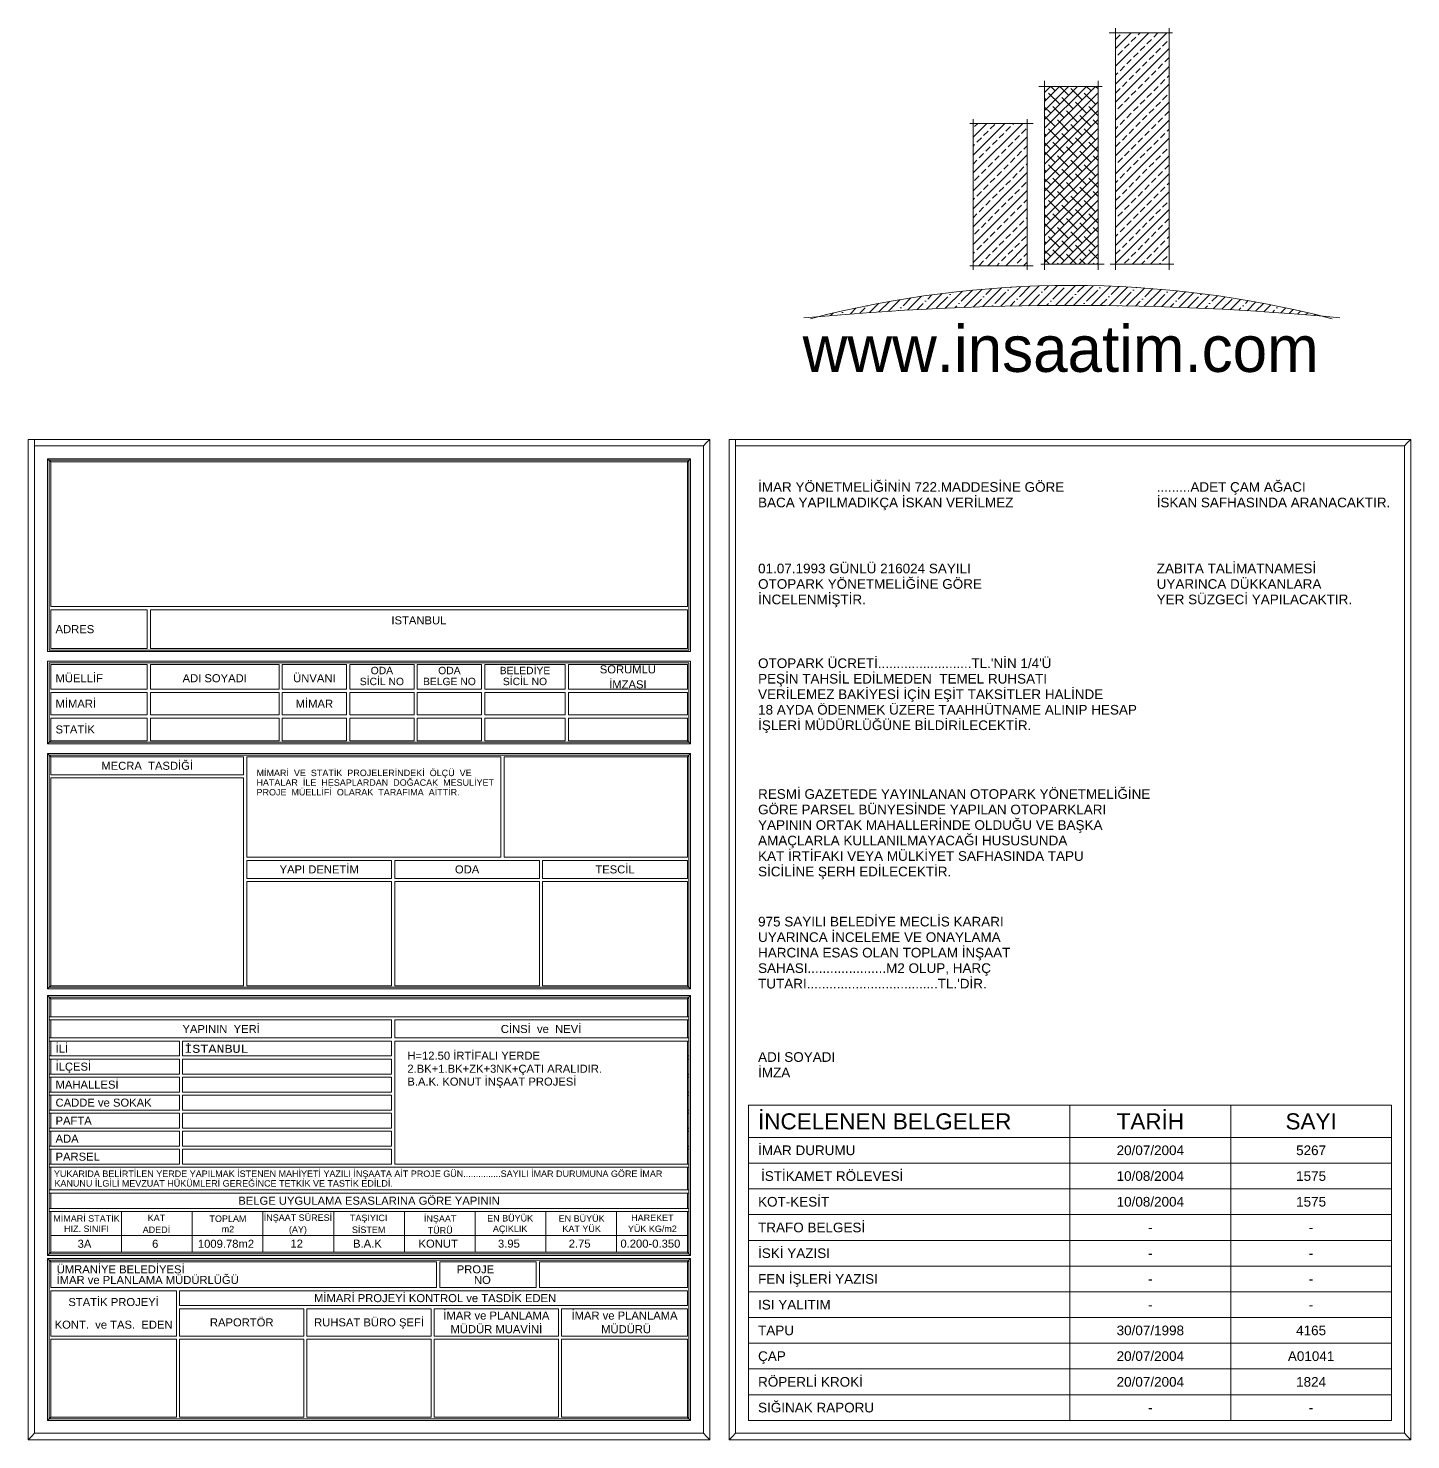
# Model space of a CAD drawing. Header units: millimetres. Extents: x 35860 to 71103, y -11298 to -8385.
# Drawn here: x 35860 to 38010, y -11298 to -9103 of the extents above; entities that cross this region are included whole.
import ezdxf
from ezdxf.enums import TextEntityAlignment as Align

# ---------------------------------------------------------------- set-up
doc = ezdxf.new("R2010")
doc.units = ezdxf.units.MM
doc.header["$MEASUREMENT"] = 0
doc.layers.get('0').update_dxf_attribs({"lineweight": 15})
doc.layers.add('02', color=2, linetype='Continuous', lineweight=20)
doc.layers.add('03_Yazı', color=1, linetype='Continuous', lineweight=30)
doc.styles.add('A', font='')
doc.styles.add('C', font='')
doc.styles.get('A').set_extended_font_data('Arial Tur')
doc.styles.get('C').set_extended_font_data('Courier New Tur')

# ---------------------------------------------------------------- blocks, each defined once
blk = doc.blocks.new('insaatim-logo')
h = blk.add_hatch()
h.set_pattern_fill('ANSI33', color=43, scale=0.1)
h.paths.add_polyline_path([(24.847, 15.8479), (24.7411, 15.8479), (24.7411, 15.391), (24.847, 15.391)])
h = blk.add_hatch()
h.set_pattern_fill('ANSI38', color=43, scale=0.1)
h.paths.add_polyline_path([(24.601, 15.391), (24.7066, 15.391), (24.7066, 15.7421), (24.601, 15.7421)])
h = blk.add_hatch()
h.set_pattern_fill('ANSI33', color=43, scale=0.1)
h.paths.add_polyline_path([(24.5666, 15.6693), (24.4598, 15.6693), (24.4598, 15.3882), (24.5666, 15.3882)])
h = blk.add_hatch()
h.set_pattern_fill('ANSI35', color=43, scale=0.1)
h.paths.add_polyline_path([(25.1505, 15.2883, 0.123007), (24.1535, 15.2876, -0.043963)])
for p, q in [((24.7287, 15.8479), (24.8539, 15.8479)), ((24.7411, 15.3798), (24.7411, 15.8572)), ((24.847, 15.3798), (24.847, 15.8572)), ((24.601, 15.3798), (24.601, 15.7533)), ((24.7066, 15.3798), (24.7066, 15.7533)), ((24.5896, 15.7421), (24.7148, 15.7421)), ((24.4534, 15.6693), (24.5786, 15.6693)), ((24.4598, 15.3798), (24.4598, 15.6777)), ((24.5666, 15.3798), (24.5666, 15.6777)), ((24.4534, 15.3882), (24.5786, 15.3882)), ((24.5935, 15.391), (24.7187, 15.391)), ((24.7308, 15.391), (24.856, 15.391))]:
    blk.add_line(p, q)
for centre, radius, start, end in [((24.6536, 13.2924), 2.0568, 75.4989, 104.5011), ((24.6565, 9.6297), 5.6802, 84.6675, 95.3611)]:
    blk.add_arc(centre, radius, start, end)
blk = doc.blocks.new('insaatimcom-logo')
at = {"xscale": 39.37007874015748, "yscale": 39.37007874015748, "zscale": 39.37007874015748}
blk.add_blockref('insaatim-logo', (-936.46, -581.08), dxfattribs=at)
at = {"insert": (13.27, 20.1), "char_height": 3.6, "attachment_point": 1}
blk.add_mtext_dynamic_manual_height_columns('{\\C251;www.insaatim.com}', width=101.8264, gutter_width=12.5, heights=[0], dxfattribs=at)

msp = doc.modelspace()

# ---------------------------------------------------------------- linework, layer by layer
at = {"layer": '02'}
for p, q in [((35860.1, -11297.8), (35860.1, -9742.6)), ((35860.1, -9742.6), (35865.1, -9742.6)), ((35870.1, -9742.6), (35865.1, -9742.6)), ((35870.1, -9742.6), (35870.1, -9747.6)), ((35870.1, -9742.6), (36920.1, -9742.6)), ((35870.1, -11287.8), (35870.1, -9742.6)), ((36920.1, -9742.6), (36915.1, -9747.6)), ((36920.1, -9742.6), (36920.1, -11297.8)), ((36950.1, -11297.8), (36950.1, -9742.6)), ((36950.1, -9742.6), (36955.1, -9742.6)), ((36960.1, -9742.6), (36955.1, -9742.6)), ((36960.1, -9742.6), (36960.1, -9747.6)), ((36960.1, -9742.6), (38010.1, -9742.6)), ((36960.1, -11287.8), (36960.1, -9742.6)), ((38010.1, -9742.6), (38005.1, -9747.6)), ((38010.1, -9742.6), (38010.1, -11297.8)), ((35870.1, -9752.6), (35870.1, -9747.6)), ((35870.1, -9752.6), (36910.1, -9752.6)), ((36910.1, -9752.6), (36915.1, -9747.6)), ((36910.1, -9752.6), (36910.1, -11287.8)), ((36960.1, -9752.6), (36960.1, -9747.6)), ((36960.1, -9752.6), (38000.1, -9752.6)), ((38000.1, -9752.6), (38005.1, -9747.6)), ((38000.1, -9752.6), (38000.1, -11287.8)), ((35890.1, -9772.6), (35895.1, -9777.6)), ((36890.1, -9772.6), (36885.1, -9777.6)), ((35895.1, -10211), (35890.1, -10216)), ((36890.1, -10216), (36885.1, -10211)), ((35890.1, -10231), (35895.1, -10236)), ((36890.1, -10231), (36885.1, -10236)), ((35895.1, -10591.9), (35890.1, -10596.9)), ((36890.1, -10596.9), (36885.1, -10591.9)), ((35890.1, -10607.4), (35895.1, -10612.4)), ((36890.1, -10607.4), (36885.1, -10612.4)), ((35895.1, -10640.2), (35892.6, -10640.2)), ((36885.1, -10640.2), (36887.6, -10640.2)), ((35895.1, -10645.2), (35892.6, -10645.2)), ((36885.1, -10645.2), (36887.6, -10645.2)), ((35895.1, -10673.2), (35892.6, -10673.2)), ((35895.1, -10678.2), (35892.6, -10678.2)), ((36885.1, -10673.2), (36887.6, -10673.2)), ((36885.1, -10678.2), (36887.6, -10678.2)), ((35895.1, -10701.2), (35892.6, -10701.2)), ((35895.1, -10706.2), (35892.6, -10706.2)), ((36885.1, -10701.2), (36887.6, -10701.2)), ((36885.1, -10706.2), (36887.6, -10706.2)), ((35895.1, -10729.2), (35892.6, -10729.2)), ((36885.1, -10729.2), (36887.6, -10729.2)), ((35895.1, -10734.2), (35892.6, -10734.2)), ((36885.1, -10734.2), (36887.6, -10734.2)), ((35895.1, -10757.2), (35892.6, -10757.2)), ((35895.1, -10762.2), (35892.6, -10762.2)), ((36885.1, -10757.2), (36887.6, -10757.2)), ((36885.1, -10762.2), (36887.6, -10762.2)), ((35895.1, -10785.2), (35892.6, -10785.2)), ((35895.1, -10790.2), (35892.6, -10790.2)), ((36885.1, -10785.2), (36887.6, -10785.2)), ((36885.1, -10790.2), (36887.6, -10790.2)), ((36980.1, -10777.8), (36980.1, -11267.8)), ((36980.1, -10777.8), (37980.1, -10777.8)), ((37480.1, -10777.8), (37480.1, -11267.8)), ((37730.1, -10777.8), (37730.1, -11267.8)), ((37980.1, -11267.8), (37980.1, -10777.8)), ((35895.1, -10813.2), (35892.6, -10813.2)), ((35895.1, -10818.2), (35892.6, -10818.2)), ((36885.1, -10813.2), (36887.6, -10813.2)), ((36885.1, -10818.2), (36887.6, -10818.2)), ((36980.1, -10827.8), (37980.1, -10827.8)), ((35895.1, -10841.2), (35892.6, -10841.2)), ((35895.1, -10846.2), (35892.6, -10846.2)), ((36885.1, -10841.2), (36887.6, -10841.2)), ((36885.1, -10846.2), (36887.6, -10846.2)), ((35895.1, -10869.2), (35892.6, -10869.2)), ((35895.1, -10874.2), (35892.6, -10874.2)), ((36885.1, -10869.2), (36887.6, -10869.2)), ((36885.1, -10874.2), (36887.6, -10874.2)), ((36980.1, -10867.8), (37980.1, -10867.8)), ((35895.1, -10909.2), (35892.6, -10909.2)), ((35895.1, -10914.2), (35892.6, -10914.2)), ((36885.1, -10909.2), (36887.6, -10909.2)), ((36885.1, -10914.2), (36887.6, -10914.2)), ((36980.1, -10907.8), (37980.1, -10907.8)), ((35895.1, -10938.2), (35892.6, -10938.2)), ((35895.1, -10943.2), (35892.6, -10943.2)), ((36885.1, -10938.2), (36887.6, -10938.2)), ((36885.1, -10943.2), (36887.6, -10943.2)), ((36980.1, -10947.8), (37980.1, -10947.8)), ((36980.1, -10987.8), (37980.1, -10987.8)), ((35895.1, -11006.1), (35890.1, -11011.1)), ((35890.1, -11016.1), (35895.1, -11021.1)), ((36890.1, -11011.1), (36885.1, -11006.1)), ((36885.1, -11021.1), (36890.1, -11016.1)), ((36980.1, -11027.8), (37980.1, -11027.8)), ((36980.1, -11067.8), (37980.1, -11067.8)), ((36980.1, -11107.8), (37980.1, -11107.8)), ((36980.1, -11147.8), (37980.1, -11147.8)), ((36980.1, -11187.8), (37980.1, -11187.8)), ((36980.1, -11227.8), (37980.1, -11227.8)), ((35895.1, -11262.8), (35890.1, -11267.8)), ((36890.1, -11267.8), (36885.1, -11262.8)), ((36980.1, -11267.8), (37980.1, -11267.8)), ((36980.1, -11267.8), (37980.1, -11267.8)), ((35860.1, -11297.8), (35865.1, -11292.8)), ((36920.1, -11297.8), (35860.1, -11297.8)), ((35870.1, -11287.8), (35865.1, -11292.8)), ((36910.1, -11287.8), (35870.1, -11287.8)), ((36910.1, -11287.8), (36915.1, -11292.8)), ((36920.1, -11297.8), (36915.1, -11292.8)), ((36950.1, -11297.8), (36955.1, -11292.8)), ((38010.1, -11297.8), (36950.1, -11297.8)), ((36960.1, -11287.8), (36955.1, -11292.8)), ((38000.1, -11287.8), (36960.1, -11287.8)), ((38000.1, -11287.8), (38005.1, -11292.8)), ((38010.1, -11297.8), (38005.1, -11292.8))]:
    msp.add_line(p, q, dxfattribs=at)
for points in [[(35860.1, -9742.6), (36920.1, -9742.6), (36920.1, -11297.8), (35860.1, -11297.8)], [(36950.1, -9742.6), (38010.1, -9742.6), (38010.1, -11297.8), (36950.1, -11297.8)], [(35870.1, -9752.6), (36910.1, -9752.6), (36910.1, -11287.8), (35870.1, -11287.8)], [(36960.1, -9752.6), (38000.1, -9752.6), (38000.1, -11287.8), (36960.1, -11287.8)], [(36890.1, -10072.6), (35890.1, -10072.6), (35890.1, -9772.6), (36890.1, -9772.6)], [(36887.6, -10070.1), (36887.6, -9775.1), (35892.6, -9775.1), (35892.6, -10070.1)], [(35895.1, -9777.6), (36885.1, -9777.6), (36885.1, -10002.6), (35895.1, -10002.6)], [(36045.1, -10067.6), (35895.1, -10067.6), (35895.1, -10007.6), (36045.1, -10007.6)], [(36050.1, -10007.6), (36885.1, -10007.6), (36885.1, -10067.6), (36050.1, -10067.6)], [(35890.1, -10087.6), (36890.1, -10087.6), (36890.1, -10216), (35890.1, -10216)], [(35892.6, -10090.1), (35892.6, -10213.5), (36887.6, -10213.5), (36887.6, -10090.1)], [(35895.1, -10092.6), (36045.1, -10092.6), (36045.1, -10131), (35895.1, -10131)], [(36050.1, -10092.6), (36250.1, -10092.6), (36250.1, -10131), (36050.1, -10131)], [(36255.1, -10092.6), (36355.1, -10092.6), (36355.1, -10131), (36255.1, -10131)], [(36360.1, -10092.6), (36460.1, -10092.6), (36460.1, -10131), (36360.1, -10131)], [(36465.1, -10092.6), (36565.1, -10092.6), (36565.1, -10131), (36465.1, -10131)], [(36570.1, -10092.6), (36695.1, -10092.6), (36695.1, -10131), (36570.1, -10131)], [(36700.1, -10092.6), (36885.1, -10092.6), (36885.1, -10131), (36700.1, -10131)], [(35895.1, -10136), (36045.1, -10136), (36045.1, -10171), (35895.1, -10171)], [(36050.1, -10136), (36250.1, -10136), (36250.1, -10171), (36050.1, -10171)], [(36255.1, -10136), (36355.1, -10136), (36355.1, -10171), (36255.1, -10171)], [(36360.1, -10136), (36460.1, -10136), (36460.1, -10171), (36360.1, -10171)], [(36465.1, -10136), (36565.1, -10136), (36565.1, -10171), (36465.1, -10171)], [(36570.1, -10136), (36695.1, -10136), (36695.1, -10171), (36570.1, -10171)], [(36700.1, -10136), (36885.1, -10136), (36885.1, -10171), (36700.1, -10171)], [(35895.1, -10176), (36045.1, -10176), (36045.1, -10211), (35895.1, -10211)], [(36050.1, -10176), (36250.1, -10176), (36250.1, -10211), (36050.1, -10211)], [(36255.1, -10176), (36355.1, -10176), (36355.1, -10211), (36255.1, -10211)], [(36360.1, -10176), (36460.1, -10176), (36460.1, -10211), (36360.1, -10211)], [(36465.1, -10176), (36565.1, -10176), (36565.1, -10211), (36465.1, -10211)], [(36570.1, -10176), (36695.1, -10176), (36695.1, -10211), (36570.1, -10211)], [(36700.1, -10176), (36885.1, -10176), (36885.1, -10211), (36700.1, -10211)], [(35890.1, -10231), (36890.1, -10231), (36890.1, -10596.9), (35890.1, -10596.9)], [(35892.6, -10233.5), (35892.6, -10594.4), (36887.6, -10594.4), (36887.6, -10233.5)], [(35895.1, -10236), (36195.1, -10236), (36195.1, -10264), (35895.1, -10264)], [(36595.1, -10236), (36595.1, -10392.1), (36200.1, -10392.1), (36200.1, -10236)], [(36600.1, -10236), (36885.1, -10236), (36885.1, -10392.1), (36600.1, -10392.1)], [(35895.1, -10269), (36195.1, -10269), (36195.1, -10591.9), (35895.1, -10591.9)], [(36425.1, -10425.1), (36200.1, -10425.1), (36200.1, -10397.1), (36425.1, -10397.1)], [(36655.1, -10425.1), (36430.1, -10425.1), (36430.1, -10397.1), (36655.1, -10397.1)], [(36660.1, -10425.1), (36660.1, -10397.1), (36885.1, -10397.1), (36885.1, -10425.1)], [(36425.1, -10591.9), (36200.1, -10591.9), (36200.1, -10430.1), (36425.1, -10430.1)], [(36655.1, -10430.1), (36430.1, -10430.1), (36430.1, -10591.9), (36655.1, -10591.9)], [(36660.1, -10591.9), (36885.1, -10591.9), (36885.1, -10430.1), (36660.1, -10430.1)], [(36890.1, -10607.4), (36890.1, -11011.1), (35890.1, -11011.1), (35890.1, -10607.4)], [(36887.6, -10609.9), (35892.6, -10609.9), (35892.6, -11008.6), (36887.6, -11008.6)], [(36885.1, -10612.4), (35895.1, -10612.4), (35895.1, -10640.2), (36885.1, -10640.2)], [(35895.1, -10645.2), (36425.1, -10645.2), (36425.1, -10673.2), (35895.1, -10673.2)], [(36430.1, -10645.2), (36885.1, -10645.2), (36885.1, -10673.2), (36430.1, -10673.2)], [(35895.1, -10678.2), (36095.1, -10678.2), (36095.1, -10701.2), (35895.1, -10701.2)], [(36425.1, -10678.2), (36100.1, -10678.2), (36100.1, -10701.2), (36425.1, -10701.2)], [(36430.1, -10678.2), (36885.1, -10678.2), (36885.1, -10869.2), (36430.1, -10869.2)], [(35895.1, -10706.2), (36095.1, -10706.2), (36095.1, -10729.2), (35895.1, -10729.2)], [(36425.1, -10706.2), (36100.1, -10706.2), (36100.1, -10729.2), (36425.1, -10729.2)], [(35895.1, -10734.2), (36095.1, -10734.2), (36095.1, -10757.2), (35895.1, -10757.2)], [(36425.1, -10734.2), (36100.1, -10734.2), (36100.1, -10757.2), (36425.1, -10757.2)], [(35895.1, -10762.2), (36095.1, -10762.2), (36095.1, -10785.2), (35895.1, -10785.2)], [(36425.1, -10762.2), (36100.1, -10762.2), (36100.1, -10785.2), (36425.1, -10785.2)], [(35895.1, -10790.2), (36095.1, -10790.2), (36095.1, -10813.2), (35895.1, -10813.2)], [(36425.1, -10790.2), (36100.1, -10790.2), (36100.1, -10813.2), (36425.1, -10813.2)], [(35895.1, -10818.2), (36095.1, -10818.2), (36095.1, -10841.2), (35895.1, -10841.2)], [(36425.1, -10818.2), (36100.1, -10818.2), (36100.1, -10841.2), (36425.1, -10841.2)], [(35895.1, -10846.2), (36095.1, -10846.2), (36095.1, -10869.2), (35895.1, -10869.2)], [(36425.1, -10846.2), (36100.1, -10846.2), (36100.1, -10869.2), (36425.1, -10869.2)], [(35895.1, -10914.2), (36885.1, -10914.2), (36885.1, -10938.2), (35895.1, -10938.2)], [(35895.1, -10943.2), (36885.1, -10943.2), (36885.1, -11006.1), (35895.1, -11006.1)], [(35890.1, -11016.1), (36890.1, -11016.1), (36890.1, -11267.8), (35890.1, -11267.8)], [(35892.6, -11018.6), (35892.6, -11265.3), (36887.6, -11265.3), (36887.6, -11018.6)], [(35895.1, -11021.1), (36495.1, -11021.1), (36495.1, -11061.1), (35895.1, -11061.1)], [(36500.1, -11021.1), (36650.1, -11021.1), (36650.1, -11061.1), (36500.1, -11061.1)], [(36655.1, -11021.1), (36885.1, -11021.1), (36885.1, -11061.1), (36655.1, -11061.1)], [(35895.1, -11066.1), (36090.6, -11066.1), (36090.6, -11136.6), (35895.1, -11136.6)], [(36885.1, -11089.1), (36095.6, -11089.1), (36095.6, -11066.1), (36885.1, -11066.1)], [(36095.6, -11094.1), (36288.6, -11094.1), (36288.6, -11136.6), (36095.6, -11136.6)], [(36293.6, -11094.1), (36486.6, -11094.1), (36486.6, -11136.6), (36293.6, -11136.6)], [(36491.6, -11094.1), (36684.6, -11094.1), (36684.6, -11136.6), (36491.6, -11136.6)], [(36689.6, -11094.1), (36885.1, -11094.1), (36885.1, -11136.6), (36689.6, -11136.6)], [(36090.6, -11262.8), (35895.1, -11262.8), (35895.1, -11141.6), (36090.6, -11141.6)], [(36288.6, -11262.8), (36095.6, -11262.8), (36095.6, -11141.6), (36288.6, -11141.6)], [(36486.6, -11262.8), (36293.6, -11262.8), (36293.6, -11141.6), (36486.6, -11141.6)], [(36491.6, -11141.6), (36684.6, -11141.6), (36684.6, -11262.8), (36491.6, -11262.8)], [(36689.6, -11141.6), (36885.1, -11141.6), (36885.1, -11262.8), (36689.6, -11262.8)]]:
    msp.add_lwpolyline(points, close=True, dxfattribs=at)
for points in [[(35890.1, -10645.2), (35890.1, -10607.4), (36890.1, -10607.4), (36890.1, -10645.2)], [(35895.1, -10909.2), (35895.1, -10874.2), (36885.1, -10874.2), (36885.1, -10909.2), (35895.1, -10909.2)], [(36005.1, -11006.1), (36005.1, -10943.2)], [(36115.1, -11006.1), (36115.1, -10943.2)], [(36225.1, -11006.1), (36225.1, -10943.2)], [(36335.1, -11006.1), (36335.1, -10943.2)], [(36445.1, -11006.1), (36445.1, -10943.2)], [(36555.1, -11006.1), (36555.1, -10943.2)], [(36665.1, -11006.1), (36665.1, -10943.2)], [(36775.1, -11006.1), (36775.1, -10943.2)], [(35895.1, -10980.1), (36885.1, -10980.1)]]:
    msp.add_lwpolyline(points, dxfattribs=at)

# ---------------------------------------------------------------- block references
at = {"xscale": 20, "yscale": 20, "zscale": 20}
msp.add_blockref('insaatimcom-logo', (36799, -9967.7), dxfattribs=at)

# ---------------------------------------------------------------- texts
at = {"layer": '03_Yazı', "style": 'A'}
for s, height, p in [('İMAR YÖNETMELİĞİNİN 722.MADDESİNE GÖRE', 15, (36995.1, -9824.1)), ('.........ADET ÇAM AĞACI', 15, (37615, -9824.1)), ('BACA YAPILMADIKÇA İSKAN VERİLMEZ', 15, (36995.1, -9848.2)), ('İSKAN SAFHASINDA ARANACAKTIR.', 15, (37615, -9848.2)), ('01.07.1993 GÜNLÜ 216024 SAYILI', 15, (36995.1, -9950.8)), ('ZABITA TALİMATNAMESİ', 15, (37615, -9950.8)), ('OTOPARK YÖNETMELİĞİNE GÖRE', 15, (36995.1, -9974.9)), ('UYARINCA DÜKKANLARA', 15, (37615, -9974.9)), ('İNCELENMİŞTİR.', 15, (36995.1, -9998.9)), ('YER SÜZGECİ YAPILACAKTIR.', 15, (37615, -9998.9)), ("OTOPARK ÜCRETİ.........................TL.'NİN 1/4'Ü", 15, (36995.1, -10098.1)), ('PEŞİN TAHSİL EDİLMEDEN  TEMEL RUHSATI', 15, (36995.1, -10122.2)), ('VERİLEMEZ BAKİYESİ İÇİN EŞİT TAKSİTLER HALİNDE', 15, (36995.1, -10146.3)), ('18 AYDA ÖDENMEK ÜZERE TAAHHÜTNAME ALINIP HESAP', 15, (36995.1, -10170.4)), ('İŞLERİ MÜDÜRLÜĞÜNE BİLDİRİLECEKTİR.', 15, (36995.1, -10194.5)), ('HATALAR  İLE  HESAPLARDAN  DOĞACAK  MESULİYET', 10, (36215, -10281.1)), ('MİMARİ  VE  STATİK  PROJELERİNDEKİ  ÖLÇÜ  VE ', 10, (36215.1, -10266.1)), ('PROJE  MÜELLİFİ  OLARAK  TARAFIMA  AİTTİR.', 10, (36215.1, -10296.1)), ('RESMİ GAZETEDE YAYINLANAN OTOPARK YÖNETMELİĞİNE', 15, (36995.1, -10301.4)), ('GÖRE PARSEL BÜNYESİNDE YAPILAN OTOPARKLARI', 15, (36995.1, -10325.5)), ('YAPININ ORTAK MAHALLERİNDE OLDUĞU VE BAŞKA', 15, (36995.1, -10349.6)), ('AMAÇLARLA KULLANILMAYACAĞI HUSUSUNDA', 15, (36995.1, -10373.7)), ('KAT İRTİFAKI VEYA MÜLKİYET SAFHASINDA TAPU', 15, (36995.1, -10397.8)), ('SİCİLİNE ŞERH EDİLECEKTİR.', 15, (36995.1, -10421.9)), ('975 SAYILI BELEDİYE MECLİS KARARI', 15, (36995.1, -10499.8)), ('UYARINCA İNCELEME VE ONAYLAMA', 15, (36995.1, -10523.9)), ('HARCINA ESAS OLAN TOPLAM İNŞAAT', 15, (36995.1, -10548)), ('SAHASI.....................M2 OLUP, HARÇ', 15, (36995.1, -10572.1)), ("TUTARI...................................TL.'DİR.", 15, (36995.1, -10596.2)), ('ADI SOYADI', 15, (36995.1, -10710.3)), ('İMZA', 15, (36995.1, -10734.4)), ('ÜMRANİYE BELEDİYESİ', 12.5, (35904.4, -11039.1)), ('PROJE  ', 12.5, (36526.5, -11039.1)), ('İMAR ve PLANLAMA MÜDÜRLÜĞÜ', 12.5, (35904.2, -11055.6)), ('NO', 12.5, (36553.3, -11055.6))]:
    msp.add_text(s, height=height, dxfattribs=at).set_placement(p)
for s, height, p in [('ISTANBUL', 12.5, (36467.6, -10023.9)), ('BELEDİYE', 11.5, (36632.6, -10101.9)), ('SORUMLU', 12.5, (36792.6, -10100.1)), ('ADI SOYADI', 12.5, (36150.1, -10113.9)), ('ÜNVANI', 12.5, (36305.1, -10113.9)), ('SİCİL NO', 11.5, (36410.1, -10118.9)), ('ODA', 11.5, (36410.1, -10101.9)), ('BELGE NO', 11.5, (36515.1, -10118.9)), ('ODA', 11.5, (36515.1, -10101.9)), ('SİCİL NO', 11.5, (36632.6, -10118.9)), ('İMZASI', 12.5, (36792.6, -10123.5)), ('MİMAR', 12.5, (36305.1, -10153.5)), ('MECRA  TASDİĞİ', 12.5, (36045.1, -10250)), ('YAPI DENETİM', 12.5, (36312.6, -10411.1)), ('TESCİL', 12.5, (36772.6, -10411.1)), ('ODA', 12.5, (36542.6, -10411.1)), ('YAPININ  YERİ', 12.5, (36160.1, -10659.2)), ('CİNSİ  ve  NEVİ', 12.5, (36657.6, -10659.2)), ('TARİH', 25, (37605.1, -10802.8)), ('SAYI', 25, (37855.1, -10802.8)), ('20/07/2004', 15, (37605.1, -10847.8)), ('5267', 15, (37855.1, -10847.8)), ('10/08/2004', 15, (37605.1, -10887.8)), ('1575', 15, (37855.1, -10887.8)), ('BELGE UYGULAMA ESASLARINA GÖRE YAPININ', 12.5, (36390.1, -10926.2)), ('10/08/2004', 15, (37605.1, -10927.8)), ('1575', 15, (37855.1, -10927.8)), ('MİMARİ STATİK', 10, (35950.7, -10953.8)), ('KAT', 10, (36059.5, -10952.9)), ('TOPLAM', 10, (36170.7, -10954.1)), ('İNŞAAT SÜRESİ', 10, (36279.5, -10952.5)), ('TAŞIYICI', 10, (36389.5, -10952.9)), ('İNŞAAT', 10, (36500.7, -10954)), ('EN BÜYÜK', 10, (36609.5, -10953.5)), ('EN BÜYÜK', 10, (36720.7, -10953.9)), ('HAREKET', 10, (36830.7, -10952.8)), ('HIZ. SINIFI', 10, (35950.7, -10969.8)), ('ADEDİ', 10, (36059.5, -10971.3)), ('m2', 10, (36170.7, -10970.3)), ('(AY)', 10, (36279.5, -10970.9)), ('SİSTEM', 10, (36389.5, -10971.3)), ('TÜRÜ', 10, (36500.7, -10972.2)), ('AÇIKLIK', 10, (36609.5, -10969.8)), ('KAT YÜK', 10, (36720.7, -10969.8)), ('YÜK KG/m2', 10, (36830.7, -10969.8)), ('-', 15, (37605.1, -10967.8)), ('-', 15, (37855.1, -10967.8)), ('3A', 12.5, (35947.6, -10993.1)), ('6', 12.5, (36057.6, -10993.1)), ('1009.78m2', 12.5, (36167.6, -10993.1)), ('12', 12.5, (36277.6, -10992.9)), ('B.A.K', 12.5, (36387.6, -10992.9)), ('KONUT', 12.5, (36497.6, -10992.9)), ('3.95', 12.5, (36607.6, -10992.9)), ('2.75', 12.5, (36717.6, -10992.9)), ('0.200-0.350', 12.5, (36827.6, -10992.9)), ('-', 15, (37605.1, -11007.8)), ('-', 15, (37855.1, -11007.8)), ('-', 15, (37605.1, -11047.8)), ('-', 15, (37855.1, -11047.8)), ('STATİK PROJEYİ', 12.5, (35992.9, -11083.7)), (' MİMARİ PROJEYİ KONTROL ve TASDİK EDEN', 12.5, (36490.4, -11077.6)), ('İMAR ve PLANLAMA', 12.5, (36588.1, -11104.7)), ('İMAR ve PLANLAMA', 12.5, (36787.4, -11104.7)), ('-', 15, (37605.1, -11087.8)), ('-', 15, (37855.1, -11087.8)), ('KONT.  ve TAS.  EDEN', 12.5, (35992.9, -11118.9)), ('RAPORTÖR', 12.5, (36192.1, -11115.3)), ('RUHSAT BÜRO ŞEFİ', 12.5, (36390.1, -11115.3)), ('MÜDÜR MUAVİNİ', 12.5, (36588.1, -11125.9)), (' MÜDÜRÜ', 12.5, (36787.4, -11125.9)), ('30/07/1998', 15, (37605.1, -11127.8)), ('4165', 15, (37855.1, -11127.8)), ('20/07/2004', 15, (37605.1, -11167.8)), ('A01041', 15, (37855.1, -11167.8)), ('20/07/2004', 15, (37605.1, -11207.8)), ('1824', 15, (37855.1, -11207.8)), ('-', 15, (37605.1, -11247.8)), ('-', 15, (37855.1, -11247.8))]:
    msp.add_text(s, height=height, dxfattribs=at).set_placement(p, align=Align.MIDDLE_CENTER)
at = {"layer": '03_Yazı'}
for s, height, style, p in [('ADRES', 12.5, 'A', (35902.6, -10037.6)), ('MÜELLİF', 12.5, 'A', (35902.6, -10113.9)), ('MİMARİ', 12.5, 'A', (35902.6, -10153.5)), ('STATİK', 12.5, 'A', (35902.6, -10193.5)), ('İLİ', 12.5, 'A', (35902.6, -10689.7)), ('İSTANBUL', 12.5, 'C', (36102.7, -10690)), ('İLÇESİ', 12.5, 'A', (35902.6, -10717.7)), ('H=12.50 İRTİFALI YERDE', 12.5, 'A', (36449.7, -10700.7)), ('2.BK+1.BK+ZK+3NK+ÇATI ARALIDIR.', 12.5, 'A', (36449.7, -10721)), ('MAHALLESİ', 12.5, 'A', (35902.6, -10745.7)), ('B.A.K. KONUT İNŞAAT PROJESİ', 12.5, 'A', (36449.7, -10741)), ('CADDE ve SOKAK', 12.5, 'A', (35902.6, -10773.7)), ('PAFTA', 12.5, 'A', (35902.6, -10801.7)), ('İNCELENEN BELGELER', 25, 'A', (36995.1, -10802.8)), ('ADA', 12.5, 'A', (35902.6, -10829.7)), ('İMAR DURUMU', 15, 'A', (36995.1, -10847.8)), ('PARSEL', 12.5, 'A', (35902.6, -10857.7)), ('İSTİKAMET RÖLEVESİ', 15, 'A', (36999.7, -10887.8)), ('KOT-KESİT', 15, 'A', (36995.1, -10927.8)), ('TRAFO BELGESİ', 15, 'A', (36995.1, -10967.8)), ('İSKİ YAZISI', 15, 'A', (36995.1, -11007.8)), ('FEN İŞLERİ YAZISI', 15, 'A', (36995.1, -11047.8)), ('ISI YALITIM', 15, 'A', (36995.1, -11087.8)), ('TAPU', 15, 'A', (36995.1, -11127.8)), ('ÇAP', 15, 'A', (36995.1, -11167.8)), ('RÖPERLİ KROKİ', 15, 'A', (36995.1, -11207.8)), ('SIĞINAK RAPORU', 15, 'A', (36995.1, -11247.8))]:
    msp.add_text(s, height=height, dxfattribs=dict(at, style=style)).set_placement(p, align=Align.MIDDLE_LEFT)
at = {"layer": '03_Yazı', "style": 'A'}
for s, p in [('YUKARIDA BELİRTİLEN YERDE YAPILMAK İSTENEN MAHİYETİ YAZILI İNŞAATA AİT PROJE GÜN...............SAYILI İMAR DURUMUNA GÖRE İMAR', (35900.1, -10879.2)), ('KANUNU İLGİLİ MEVZUAT HÜKÜMLERİ GEREĞİNCE TETKİK VE TASTİK EDİLDİ.', (35900.9, -10894.2))]:
    msp.add_text(s, height=10, dxfattribs=at).set_placement(p, align=Align.TOP_LEFT)

doc.saveas('drawing.dxf')
